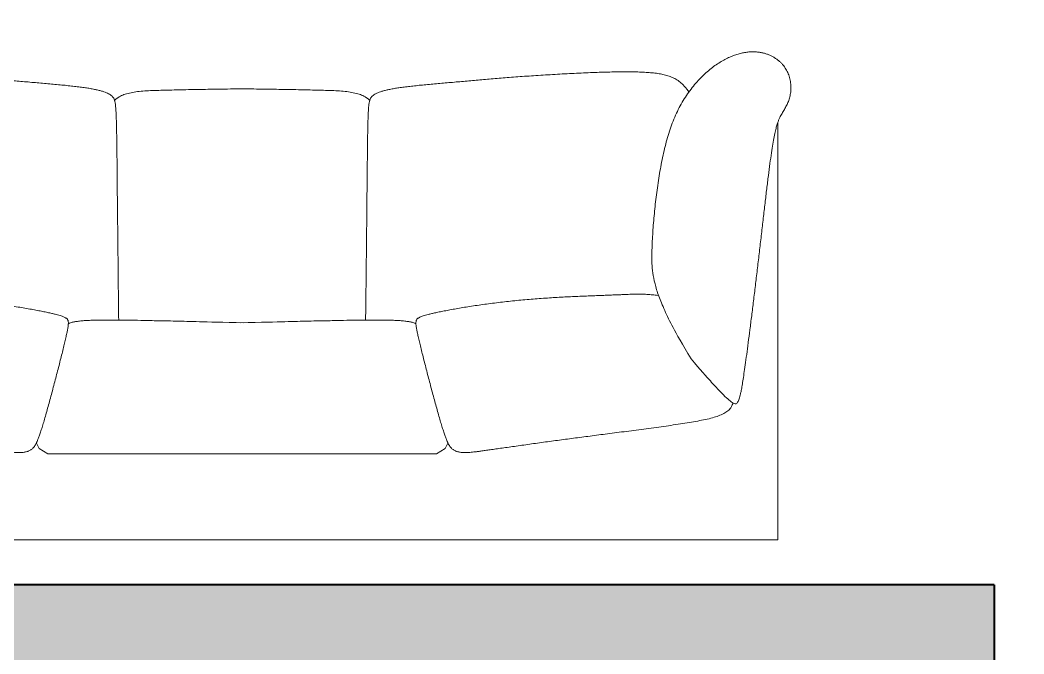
# Model space of a CAD drawing. Header units: millimetres. Extents: x 402.6 to 431.2, y 170 to 191.3.
# Drawn here: x 413.925 to 415.668, y 181.037 to 182.138 of the extents above; entities that cross this region are included whole.
import ezdxf

# ---------------------------------------------------------------- set-up
doc = ezdxf.new("R2010")
doc.units = ezdxf.units.MM
doc.layers.add('ARREDI attrezzature - furniture', color=175, linetype='Continuous', lineweight=9)
doc.layers.add('MURATURA sezioni - section wall', color=7, linetype='Continuous', lineweight=40)
doc.layers.add('MURATURE tratteggi - hatch wall', color=253, linetype='Continuous', true_color=0xa8a8a8)

msp = doc.modelspace()

# ---------------------------------------------------------------- hatches: boundary and pattern name
at = {"layer": 'MURATURE tratteggi - hatch wall'}
h = msp.add_hatch(color=256, dxfattribs=at)
h.dxf.hatch_style = 1
h.paths.add_polyline_path([(413.0307, 188.3044), (412.7807, 188.3044), (412.7808, 188.0544), (412.8261, 188.0544), (412.8261, 179.8069), (409.8212, 179.8069), (409.8212, 180.5001), (409.6315, 180.5001), (409.6315, 180.3501), (409.6712, 180.3501), (409.6712, 179.6569), (416.6745, 179.6569), (416.6745, 180.0388), (416.7256, 180.0388), (416.7256, 180.1888), (416.5245, 180.1888), (416.5245, 179.8069), (414.5261, 179.8069), (414.5261, 180.3069), (414.3761, 180.3069), (414.3761, 179.8069), (412.9761, 179.8069), (412.9761, 181.0069), (415.6169, 181.0069), (415.6169, 181.1569), (412.9761, 181.1569), (412.9761, 188.0544), (413.0308, 188.0544)])
h.paths.add_polyline_path([(408.0307, 188.3044), (407.7807, 188.3044), (407.7808, 188.0544), (407.8212, 188.0544), (407.8212, 188.0045), (407.9712, 188.0045), (407.9712, 188.0544), (408.0308, 188.0544)])
h.paths.add_polyline_path([(407.9712, 187.0995), (407.8212, 187.0995), (407.8212, 185.0826), (407.7713, 185.0826), (407.7713, 184.9826), (407.8212, 184.9826), (407.8212, 179.6569), (408.0712, 179.6569), (408.0712, 180.3501), (408.1015, 180.3501), (408.1015, 180.5001), (407.9712, 180.5001)])
h.paths.add_polyline_path([(403.0308, 188.0444), (403.5157, 188.0444), (403.5157, 188.3045), (402.7808, 188.3045), (402.7808, 179.6568), (403.0308, 179.6568), (403.0308, 184.9825), (406.8663, 184.9826), (406.8663, 185.0826), (403.0308, 185.0826)])
h.paths.add_polyline_path([(419.4809, 188.3444), (416.9987, 188.3444), (416.9987, 188.0444), (417.8309, 188.0444), (417.8309, 180.1888), (417.7006, 180.1888), (417.7006, 180.0388), (417.8309, 180.0388), (417.8309, 179.6569), (421.3309, 179.6569), (421.3309, 179.8069), (419.6809, 179.8069), (419.6809, 180.3069), (419.5309, 180.3069), (419.5309, 179.8069), (418.1309, 179.8069), (418.1309, 181.0069), (419.6809, 181.0069), (419.6809, 181.1569), (418.1309, 181.1569), (418.1309, 183.1569), (421.3309, 183.1569), (421.3309, 183.3069), (418.1309, 183.3069), (418.1309, 188.0444), (419.4809, 188.0444)])
h.paths.add_polyline_path([(423.6434, 188.3444), (420.9809, 188.3444), (420.9809, 188.0444), (422.3309, 188.0444), (422.3309, 179.9569), (422.4809, 179.9569), (422.4809, 188.0444), (423.6434, 188.0444)])
h.paths.add_polyline_path([(427.8184, 188.3444), (425.1434, 188.3444), (425.1434, 188.0444), (426.3059, 188.0444), (426.3059, 183.3069), (423.4809, 183.3069), (423.4809, 183.1569), (426.3059, 183.1569), (426.3059, 181.1569), (424.7559, 181.1569), (424.7559, 181.0069), (426.3059, 181.0069), (426.3059, 179.8069), (424.9059, 179.8069), (424.9059, 180.3069), (424.7559, 180.3069), (424.7559, 179.8069), (423.5309, 179.8069), (423.5309, 179.6569), (428.6549, 179.6569), (428.6549, 179.8069), (428.0059, 179.8069), (428.0059, 180.3069), (427.8559, 180.3069), (427.8559, 179.8069), (426.4559, 179.8069), (426.4559, 181.0069), (428.0059, 181.0069), (428.0059, 181.1569), (426.4559, 181.1569), (426.4559, 183.1569), (429.6809, 183.1569), (429.6809, 183.3069), (426.4559, 183.3069), (426.4559, 188.0444), (427.8184, 188.0444)])
h.paths.add_polyline_path([(430.9809, 188.3444), (429.3184, 188.3444), (429.3184, 188.0444), (430.6809, 188.0444), (430.6809, 179.8069), (429.6549, 179.8069), (429.6549, 179.6569), (430.9809, 179.6569)])
h.paths.add_polyline_path([(430.9809, 176.9651), (427.3553, 176.9651), (427.3553, 176.8151), (430.6809, 176.8151), (430.6809, 174.1151), (427.7309, 174.1151), (427.7309, 175.9651), (427.5809, 175.9651), (427.5809, 174.1151), (426.4309, 174.1151), (426.4309, 175.8151), (426.8869, 175.8151), (426.8869, 175.9651), (426.4309, 175.9651), (426.4309, 176.8151), (426.5053, 176.8151), (426.5053, 176.9651), (421.8309, 176.9651), (421.8309, 176.8151), (426.2809, 176.8151), (426.2809, 174.1151), (420.1309, 174.1151), (420.1309, 174.5151), (419.9809, 174.5151), (419.9809, 174.1151), (418.1309, 174.1151), (418.1309, 175.6151), (419.9809, 175.6151), (419.9809, 175.4151), (420.1309, 175.4151), (420.1309, 176.9651), (417.8309, 176.9651), (417.8309, 175.9651), (415.9794, 175.9651), (415.9794, 175.8151), (417.8309, 175.8151), (417.8309, 174.1151), (413.5809, 174.1151), (413.5809, 176.8151), (416.6294, 176.8151), (416.6294, 176.9651), (410.3824, 176.9651), (410.3824, 176.8151), (413.4309, 176.8151), (413.4309, 174.1151), (409.1809, 174.1151), (409.1809, 175.8151), (411.0324, 175.8151), (411.0324, 175.9651), (409.1809, 175.9651), (409.1809, 176.9651), (408.5676, 176.9651), (408.5676, 176.8151), (409.0309, 176.8151), (409.0309, 174.1151), (402.9808, 174.1151), (402.9808, 176.8151), (404.0845, 176.8151), (404.0845, 176.9651), (402.7808, 176.9651), (402.7808, 173.8151), (430.9809, 173.8151)])
h.paths.add_polyline_path([(419.8309, 176.7651), (419.8309, 175.9151), (418.1309, 175.9151), (418.1309, 176.7651)], flags=16)

# ---------------------------------------------------------------- linework, layer by layer
at = {"layer": 'ARREDI attrezzature - furniture', "linetype": 'Continuous', "flags": 128}
for points in [[(413.3808, 181.9597), (413.3808, 181.2349), (414.3108, 181.2349)], [(415.2408, 181.9597), (415.2408, 181.2349), (414.3108, 181.2349)], [(413.9535, 181.403), (413.9584, 181.3937), (413.9735, 181.3842), (414.3108, 181.384)], [(414.6682, 181.403), (414.6633, 181.3937), (414.6482, 181.3842), (414.3108, 181.384)]]:
    msp.add_lwpolyline(points, dxfattribs=at)
at = {"layer": 'ARREDI attrezzature - furniture', "linetype": 'Continuous'}
for points, knots in [([(415.0903, 181.549), (415.0753, 181.5745), (415.0649, 181.5927), (415.0592, 181.6034), (415.0535, 181.6142), (415.0486, 181.6241), (415.0445, 181.6332), (415.0405, 181.6422), (415.037, 181.6506), (415.0343, 181.6582), (415.0315, 181.6659), (415.0293, 181.673), (415.0277, 181.6796), (415.026, 181.6862), (415.0248, 181.6923), (415.024, 181.6981), (415.0231, 181.7039), (415.0226, 181.7094), (415.0224, 181.7147), (415.0221, 181.72), (415.0221, 181.7252), (415.0222, 181.7303), (415.0223, 181.7354), (415.0224, 181.7405), (415.0227, 181.7457), (415.0229, 181.7509), (415.0231, 181.7561), (415.0235, 181.7614), (415.0238, 181.7666), (415.0241, 181.7719), (415.0245, 181.7773), (415.0249, 181.7826), (415.0253, 181.788), (415.0258, 181.7934), (415.0263, 181.7988), (415.0268, 181.8042), (415.0274, 181.8097), (415.0279, 181.8151), (415.0285, 181.8206), (415.0292, 181.826), (415.0298, 181.8315), (415.0305, 181.8369), (415.0313, 181.8424), (415.032, 181.8478), (415.0328, 181.8532), (415.0337, 181.8587), (415.0345, 181.8641), (415.0354, 181.8695), (415.0363, 181.8749), (415.0372, 181.8802), (415.0382, 181.8856), (415.0392, 181.8909), (415.0403, 181.8961), (415.0414, 181.9014), (415.0426, 181.9066), (415.0437, 181.9118), (415.045, 181.9169), (415.0463, 181.922), (415.0476, 181.9271), (415.049, 181.9321), (415.0505, 181.937), (415.052, 181.942), (415.0535, 181.9468), (415.0552, 181.9516), (415.0569, 181.9564), (415.0586, 181.961), (415.0605, 181.9656), (415.0624, 181.9702), (415.0644, 181.9747), (415.0665, 181.979), (415.0685, 181.9834), (415.0708, 181.9876), (415.0731, 181.9917), (415.0754, 181.9959), (415.0778, 181.9998), (415.0804, 182.0037), (415.0829, 182.0076), (415.0855, 182.0113), (415.0882, 182.0149), (415.0909, 182.0185), (415.0936, 182.022), (415.0965, 182.0254), (415.0993, 182.0287), (415.1021, 182.0319), (415.1051, 182.0349), (415.108, 182.038), (415.1109, 182.0409), (415.1139, 182.0437), (415.1169, 182.0464), (415.1198, 182.049), (415.1228, 182.0515), (415.1258, 182.0539), (415.1288, 182.0562), (415.1317, 182.0584), (415.1347, 182.0605), (415.1377, 182.0625), (415.1406, 182.0643), (415.1435, 182.0661), (415.1464, 182.0678), (415.1492, 182.0693), (415.1521, 182.0708), (415.1549, 182.0722), (415.1577, 182.0734), (415.1604, 182.0746), (415.1632, 182.0757), (415.1659, 182.0766), (415.1686, 182.0776), (415.1712, 182.0784), (415.1738, 182.0791), (415.1764, 182.0798), (415.179, 182.0804), (415.1815, 182.0808), (415.184, 182.0813), (415.1864, 182.0817), (415.1888, 182.0819), (415.1912, 182.0822), (415.1936, 182.0823), (415.1959, 182.0824), (415.1982, 182.0824), (415.2004, 182.0824), (415.2025, 182.0822), (415.2047, 182.0821), (415.2068, 182.0819), (415.2089, 182.0816), (415.2109, 182.0813), (415.2129, 182.0809), (415.2148, 182.0805), (415.2167, 182.0801), (415.2186, 182.0795), (415.2204, 182.079), (415.2222, 182.0784), (415.224, 182.0777), (415.2256, 182.077), (415.2273, 182.0763), (415.229, 182.0756), (415.2305, 182.0748), (415.2321, 182.074), (415.2336, 182.0731), (415.2351, 182.0722), (415.2365, 182.0713), (415.2379, 182.0704), (415.2392, 182.0694), (415.2406, 182.0684), (415.2419, 182.0674), (415.2431, 182.0664), (415.2443, 182.0653), (415.2455, 182.0642), (415.2466, 182.0631), (415.2477, 182.062), (415.2488, 182.0609), (415.2498, 182.0597), (415.2508, 182.0585), (415.2517, 182.0573), (415.2526, 182.0561), (415.2535, 182.0549), (415.2544, 182.0536), (415.2551, 182.0523), (415.2559, 182.051), (415.2566, 182.0497), (415.2573, 182.0484), (415.258, 182.047), (415.2586, 182.0456), (415.2592, 182.0443), (415.2597, 182.0429), (415.2602, 182.0414), (415.2607, 182.04), (415.2611, 182.0385), (415.2615, 182.0371), (415.2619, 182.0356), (415.2622, 182.0341), (415.2625, 182.0326), (415.2628, 182.031), (415.263, 182.0295), (415.2632, 182.028), (415.2633, 182.0264), (415.2635, 182.0249), (415.2636, 182.0233), (415.2636, 182.0218), (415.2637, 182.0202), (415.2636, 182.0187), (415.2636, 182.0172), (415.2635, 182.0156), (415.2634, 182.0141), (415.2633, 182.0126), (415.2631, 182.0111), (415.2629, 182.0097), (415.2627, 182.0082), (415.2624, 182.0068), (415.2621, 182.0053), (415.2618, 182.004), (415.2615, 182.0026), (415.2611, 182.0012), (415.2607, 181.9999), (415.2603, 181.9986), (415.2598, 181.9974), (415.2593, 181.9961), (415.2588, 181.9949), (415.2583, 181.9937), (415.2578, 181.9925), (415.2572, 181.9913), (415.2567, 181.9901), (415.2561, 181.989), (415.2555, 181.9878), (415.2548, 181.9867), (415.2542, 181.9856), (415.2536, 181.9844), (415.2529, 181.9833), (415.2523, 181.9822), (415.2516, 181.9811), (415.2509, 181.98), (415.2503, 181.9789), (415.2496, 181.9778), (415.2489, 181.9766), (415.2483, 181.9755), (415.2476, 181.9744), (415.2469, 181.9732), (415.2463, 181.972), (415.2456, 181.9709), (415.245, 181.9696), (415.2443, 181.9683), (415.2437, 181.9669), (415.243, 181.9654), (415.2424, 181.9638), (415.2417, 181.9622), (415.241, 181.9604), (415.2404, 181.9583), (415.2397, 181.9563), (415.239, 181.954), (415.2383, 181.9515), (415.2377, 181.9489), (415.237, 181.946), (415.2362, 181.9428), (415.2355, 181.9396), (415.2348, 181.936), (415.234, 181.932), (415.2333, 181.928), (415.2325, 181.9235), (415.2317, 181.9186), (415.2309, 181.9137), (415.2301, 181.9083), (415.2293, 181.9024), (415.2284, 181.8965), (415.2275, 181.8902), (415.2267, 181.8834), (415.2258, 181.8766), (415.2248, 181.8695), (415.2239, 181.8619), (415.223, 181.8544), (415.222, 181.8465), (415.221, 181.8384), (415.2201, 181.8302), (415.2191, 181.8218), (415.218, 181.8131), (415.217, 181.8045), (415.216, 181.7956), (415.215, 181.7867), (415.2139, 181.7777), (415.2129, 181.7686), (415.2118, 181.7593), (415.2107, 181.7501), (415.2097, 181.7409), (415.2086, 181.7316), (415.2075, 181.7223), (415.2064, 181.7131), (415.2053, 181.7038), (415.2042, 181.6946), (415.2031, 181.6855), (415.202, 181.6764), (415.2009, 181.6674), (415.1999, 181.6585), (415.1988, 181.6498), (415.1977, 181.641), (415.1966, 181.6324), (415.1956, 181.6241), (415.1945, 181.6158), (415.1935, 181.6077), (415.1925, 181.5998), (415.1915, 181.592), (415.1905, 181.5845), (415.1896, 181.5773), (415.1886, 181.5701), (415.1877, 181.5633), (415.1869, 181.5569), (415.186, 181.5504), (415.1852, 181.5444), (415.1844, 181.5388), (415.1836, 181.5332), (415.1829, 181.5281), (415.1822, 181.5235), (415.1815, 181.5189), (415.1809, 181.5147), (415.1803, 181.5109), (415.1797, 181.5071), (415.1791, 181.5037), (415.1786, 181.5007), (415.1781, 181.4977), (415.1776, 181.495), (415.1771, 181.4926), (415.1767, 181.4903), (415.1762, 181.4882), (415.1758, 181.4864), (415.1753, 181.4845), (415.1749, 181.4829), (415.1745, 181.4815), (415.1741, 181.4801), (415.1737, 181.4789), (415.1732, 181.4778), (415.1728, 181.4767), (415.1724, 181.4758), (415.1719, 181.4749), (415.1715, 181.474), (415.171, 181.4733), (415.1705, 181.4726), (415.17, 181.4719), (415.1694, 181.4714), (415.1685, 181.4711), (415.1677, 181.4709), (415.1667, 181.471), (415.1653, 181.4715), (415.1639, 181.472), (415.1621, 181.4731), (415.16, 181.4747), (415.1578, 181.4762), (415.1551, 181.4786), (415.1518, 181.4816), (415.1485, 181.4846), (415.1446, 181.4885), (415.14, 181.4933), (415.1354, 181.4981), (415.13, 181.5039), (415.1238, 181.5108), (415.1176, 181.5177), (415.1064, 181.5304), (415.0903, 181.549)], [0, 0, 0, 0, 1, 1, 1, 2, 2, 2, 3, 3, 3, 4, 4, 4, 5, 5, 5, 6, 6, 6, 7, 7, 7, 8, 8, 8, 9, 9, 9, 10, 10, 10, 11, 11, 11, 12, 12, 12, 13, 13, 13, 14, 14, 14, 15, 15, 15, 16, 16, 16, 17, 17, 17, 18, 18, 18, 19, 19, 19, 20, 20, 20, 21, 21, 21, 22, 22, 22, 23, 23, 23, 24, 24, 24, 25, 25, 25, 26, 26, 26, 27, 27, 27, 28, 28, 28, 29, 29, 29, 30, 30, 30, 31, 31, 31, 32, 32, 32, 33, 33, 33, 34, 34, 34, 35, 35, 35, 36, 36, 36, 37, 37, 37, 38, 38, 38, 39, 39, 39, 40, 40, 40, 41, 41, 41, 42, 42, 42, 43, 43, 43, 44, 44, 44, 45, 45, 45, 46, 46, 46, 47, 47, 47, 48, 48, 48, 49, 49, 49, 50, 50, 50, 51, 51, 51, 52, 52, 52, 53, 53, 53, 54, 54, 54, 55, 55, 55, 56, 56, 56, 57, 57, 57, 58, 58, 58, 59, 59, 59, 60, 60, 60, 61, 61, 61, 62, 62, 62, 63, 63, 63, 64, 64, 64, 65, 65, 65, 66, 66, 66, 67, 67, 67, 68, 68, 68, 69, 69, 69, 70, 70, 70, 71, 71, 71, 72, 72, 72, 73, 73, 73, 74, 74, 74, 75, 75, 75, 76, 76, 76, 77, 77, 77, 78, 78, 78, 79, 79, 79, 80, 80, 80, 81, 81, 81, 82, 82, 82, 83, 83, 83, 84, 84, 84, 85, 85, 85, 86, 86, 86, 87, 87, 87, 88, 88, 88, 89, 89, 89, 90, 90, 90, 91, 91, 91, 92, 92, 92, 93, 93, 93, 94, 94, 94, 95, 95, 95, 96, 96, 96, 97, 97, 97, 98, 98, 98, 99, 99, 99, 100, 100, 100, 101, 101, 101, 102, 102, 102, 103, 103, 103, 104, 104, 104, 105, 105, 105, 106, 106, 106, 107, 107, 107, 108, 108, 108, 109, 109, 109, 110, 110, 110, 111, 111, 111, 111]), ([(413.5349, 182.013), (413.5393, 182.0186), (413.5427, 182.0226), (413.545, 182.0249), (413.5473, 182.0271), (413.5497, 182.0292), (413.5521, 182.031), (413.5545, 182.0328), (413.557, 182.0344), (413.5595, 182.0358), (413.5621, 182.0371), (413.5647, 182.0383), (413.5674, 182.0394), (413.57, 182.0404), (413.5728, 182.0413), (413.5757, 182.0421), (413.5785, 182.0428), (413.5815, 182.0435), (413.5846, 182.044), (413.5876, 182.0445), (413.5908, 182.045), (413.5941, 182.0454), (413.5973, 182.0457), (413.6007, 182.046), (413.6042, 182.0463), (413.6077, 182.0466), (413.6113, 182.0468), (413.6151, 182.047), (413.6188, 182.0472), (413.6227, 182.0473), (413.6267, 182.0475), (413.6306, 182.0476), (413.6347, 182.0476), (413.6389, 182.0477), (413.6431, 182.0477), (413.6474, 182.0477), (413.6518, 182.0477), (413.6563, 182.0477), (413.6608, 182.0476), (413.6654, 182.0475), (413.6701, 182.0474), (413.6748, 182.0473), (413.6797, 182.0472), (413.6845, 182.047), (413.6895, 182.0469), (413.6946, 182.0467), (413.6997, 182.0465), (413.7048, 182.0463), (413.7101, 182.0461), (413.7154, 182.0459), (413.7207, 182.0456), (413.7261, 182.0454), (413.7316, 182.0451), (413.737, 182.0449), (413.7426, 182.0446), (413.7481, 182.0443), (413.7536, 182.044), (413.7592, 182.0437), (413.7648, 182.0434), (413.7703, 182.0431), (413.7759, 182.0427), (413.7814, 182.0424), (413.7869, 182.0421), (413.7924, 182.0417), (413.7979, 182.0414), (413.8033, 182.041), (413.8087, 182.0407), (413.814, 182.0403), (413.8193, 182.0399), (413.8245, 182.0396), (413.8296, 182.0392), (413.8347, 182.0388), (413.8396, 182.0384), (413.8446, 182.0381), (413.8494, 182.0377), (413.8542, 182.0373), (413.8589, 182.0369), (413.8636, 182.0366), (413.8681, 182.0362), (413.8727, 182.0358), (413.8772, 182.0354), (413.8816, 182.0351), (413.886, 182.0347), (413.8904, 182.0343), (413.8947, 182.0339), (413.8991, 182.0335), (413.9033, 182.0332), (413.9076, 182.0328), (413.9118, 182.0324), (413.916, 182.032), (413.9202, 182.0317), (413.9244, 182.0313), (413.9286, 182.0309), (413.9328, 182.0305), (413.937, 182.0302), (413.9412, 182.0298), (413.9454, 182.0294), (413.9496, 182.0291), (413.9538, 182.0287), (413.958, 182.0283), (413.9622, 182.028), (413.9663, 182.0276), (413.9705, 182.0272), (413.9746, 182.0269), (413.9787, 182.0265), (413.9827, 182.0261), (413.9867, 182.0258), (413.9907, 182.0254), (413.9946, 182.025), (413.9985, 182.0247), (414.0023, 182.0243), (414.006, 182.0239), (414.0098, 182.0235), (414.0134, 182.0231), (414.0169, 182.0227), (414.0204, 182.0223), (414.0238, 182.0219), (414.027, 182.0215), (414.0303, 182.0211), (414.0334, 182.0207), (414.0363, 182.0203), (414.0393, 182.0198), (414.0421, 182.0194), (414.0448, 182.019), (414.0475, 182.0185), (414.05, 182.018), (414.0524, 182.0176), (414.0548, 182.0171), (414.0571, 182.0166), (414.0592, 182.0161), (414.0614, 182.0156), (414.0634, 182.0151), (414.0653, 182.0146), (414.0672, 182.0141), (414.0689, 182.0136), (414.0706, 182.013), (414.0722, 182.0125), (414.0737, 182.0119), (414.0751, 182.0113), (414.0765, 182.0108), (414.0778, 182.0102), (414.079, 182.0096), (414.0802, 182.009), (414.0812, 182.0083), (414.0822, 182.0077), (414.0832, 182.007), (414.084, 182.0063), (414.0848, 182.0056), (414.0856, 182.0048), (414.0863, 182.004), (414.0869, 182.0031), (414.0875, 182.0022), (414.088, 182.0011), (414.0885, 182), (414.089, 181.9988), (414.0894, 181.9975), (414.0897, 181.9961), (414.0901, 181.9946), (414.0904, 181.9929), (414.0906, 181.9911), (414.0909, 181.9893), (414.0911, 181.9872), (414.0913, 181.985), (414.0915, 181.9827), (414.0916, 181.9802), (414.0918, 181.9774), (414.0919, 181.9746), (414.0921, 181.9715), (414.0922, 181.9682), (414.0923, 181.9648), (414.0924, 181.9612), (414.0925, 181.9573), (414.0926, 181.9533), (414.0927, 181.9491), (414.0928, 181.9446), (414.0929, 181.94), (414.093, 181.9352), (414.093, 181.93), (414.0931, 181.9249), (414.0932, 181.9194), (414.0933, 181.9137), (414.0933, 181.9079), (414.0934, 181.9018), (414.0935, 181.8954), (414.0935, 181.889), (414.0936, 181.8823), (414.0937, 181.8752), (414.0937, 181.8682), (414.0938, 181.8608), (414.0939, 181.8531), (414.094, 181.8454), (414.094, 181.8374), (414.0941, 181.8291), (414.0942, 181.8207), (414.0943, 181.8121), (414.0944, 181.8032), (414.0945, 181.7943), (414.0946, 181.7852), (414.0947, 181.7759), (414.0947, 181.7666), (414.0948, 181.7571), (414.0949, 181.7475), (414.0951, 181.7379), (414.0952, 181.7282), (414.0953, 181.7185), (414.0954, 181.7087), (414.0955, 181.6989), (414.0956, 181.6891), (414.0957, 181.6793), (414.0958, 181.6695), (414.0959, 181.6597), (414.096, 181.65), (414.0962, 181.6356), (414.0964, 181.6165)], [0, 0, 0, 0, 1, 1, 1, 2, 2, 2, 3, 3, 3, 4, 4, 4, 5, 5, 5, 6, 6, 6, 7, 7, 7, 8, 8, 8, 9, 9, 9, 10, 10, 10, 11, 11, 11, 12, 12, 12, 13, 13, 13, 14, 14, 14, 15, 15, 15, 16, 16, 16, 17, 17, 17, 18, 18, 18, 19, 19, 19, 20, 20, 20, 21, 21, 21, 22, 22, 22, 23, 23, 23, 24, 24, 24, 25, 25, 25, 26, 26, 26, 27, 27, 27, 28, 28, 28, 29, 29, 29, 30, 30, 30, 31, 31, 31, 32, 32, 32, 33, 33, 33, 34, 34, 34, 35, 35, 35, 36, 36, 36, 37, 37, 37, 38, 38, 38, 39, 39, 39, 40, 40, 40, 41, 41, 41, 42, 42, 42, 43, 43, 43, 44, 44, 44, 45, 45, 45, 46, 46, 46, 47, 47, 47, 48, 48, 48, 49, 49, 49, 50, 50, 50, 51, 51, 51, 52, 52, 52, 53, 53, 53, 54, 54, 54, 55, 55, 55, 56, 56, 56, 57, 57, 57, 58, 58, 58, 59, 59, 59, 60, 60, 60, 61, 61, 61, 62, 62, 62, 63, 63, 63, 64, 64, 64, 65, 65, 65, 66, 66, 66, 67, 67, 67, 68, 68, 68, 69, 69, 69, 70, 70, 70, 71, 71, 71, 71]), ([(415.0867, 182.013), (415.0823, 182.0186), (415.0789, 182.0226), (415.0766, 182.0249), (415.0743, 182.0271), (415.072, 182.0292), (415.0696, 182.031), (415.0671, 182.0328), (415.0647, 182.0344), (415.0621, 182.0358), (415.0596, 182.0371), (415.057, 182.0383), (415.0543, 182.0394), (415.0516, 182.0404), (415.0488, 182.0413), (415.046, 182.0421), (415.0431, 182.0428), (415.0401, 182.0435), (415.0371, 182.044), (415.034, 182.0445), (415.0309, 182.045), (415.0276, 182.0454), (415.0243, 182.0457), (415.0209, 182.046), (415.0174, 182.0463), (415.0139, 182.0466), (415.0103, 182.0468), (415.0066, 182.047), (415.0028, 182.0472), (414.999, 182.0473), (414.995, 182.0475), (414.991, 182.0476), (414.9869, 182.0476), (414.9827, 182.0477), (414.9785, 182.0477), (414.9742, 182.0477), (414.9698, 182.0477), (414.9654, 182.0477), (414.9608, 182.0476), (414.9562, 182.0475), (414.9516, 182.0474), (414.9468, 182.0473), (414.942, 182.0472), (414.9371, 182.047), (414.9321, 182.0469), (414.9271, 182.0467), (414.922, 182.0465), (414.9168, 182.0463), (414.9115, 182.0461), (414.9063, 182.0459), (414.9009, 182.0456), (414.8955, 182.0454), (414.8901, 182.0451), (414.8846, 182.0449), (414.8791, 182.0446), (414.8735, 182.0443), (414.868, 182.044), (414.8624, 182.0437), (414.8569, 182.0434), (414.8513, 182.0431), (414.8458, 182.0427), (414.8402, 182.0424), (414.8347, 182.0421), (414.8292, 182.0417), (414.8237, 182.0414), (414.8183, 182.041), (414.813, 182.0407), (414.8076, 182.0403), (414.8024, 182.0399), (414.7972, 182.0396), (414.792, 182.0392), (414.787, 182.0388), (414.782, 182.0384), (414.7771, 182.0381), (414.7722, 182.0377), (414.7675, 182.0373), (414.7627, 182.0369), (414.7581, 182.0366), (414.7535, 182.0362), (414.7489, 182.0358), (414.7444, 182.0354), (414.74, 182.0351), (414.7356, 182.0347), (414.7312, 182.0343), (414.7269, 182.0339), (414.7226, 182.0335), (414.7183, 182.0332), (414.7141, 182.0328), (414.7098, 182.0324), (414.7056, 182.032), (414.7014, 182.0317), (414.6972, 182.0313), (414.693, 182.0309), (414.6888, 182.0305), (414.6846, 182.0302), (414.6804, 182.0298), (414.6762, 182.0294), (414.672, 182.0291), (414.6678, 182.0287), (414.6636, 182.0283), (414.6595, 182.028), (414.6553, 182.0276), (414.6512, 182.0272), (414.647, 182.0269), (414.643, 182.0265), (414.6389, 182.0261), (414.6349, 182.0258), (414.6309, 182.0254), (414.627, 182.025), (414.6231, 182.0247), (414.6193, 182.0243), (414.6156, 182.0239), (414.6119, 182.0235), (414.6083, 182.0231), (414.6048, 182.0227), (414.6013, 182.0223), (414.5979, 182.0219), (414.5946, 182.0215), (414.5914, 182.0211), (414.5883, 182.0207), (414.5853, 182.0203), (414.5824, 182.0198), (414.5795, 182.0194), (414.5768, 182.019), (414.5742, 182.0185), (414.5716, 182.018), (414.5692, 182.0176), (414.5668, 182.0171), (414.5646, 182.0166), (414.5624, 182.0161), (414.5603, 182.0156), (414.5583, 182.0151), (414.5564, 182.0146), (414.5545, 182.0141), (414.5527, 182.0136), (414.5511, 182.013), (414.5494, 182.0125), (414.5479, 182.0119), (414.5465, 182.0113), (414.5451, 182.0108), (414.5438, 182.0102), (414.5426, 182.0096), (414.5415, 182.009), (414.5404, 182.0083), (414.5394, 182.0077), (414.5385, 182.007), (414.5376, 182.0063), (414.5368, 182.0056), (414.536, 182.0048), (414.5353, 182.004), (414.5347, 182.0031), (414.5341, 182.0022), (414.5336, 182.0011), (414.5331, 182), (414.5327, 181.9988), (414.5323, 181.9975), (414.5319, 181.9961), (414.5316, 181.9946), (414.5313, 181.9929), (414.531, 181.9911), (414.5307, 181.9893), (414.5305, 181.9872), (414.5303, 181.985), (414.5302, 181.9827), (414.53, 181.9802), (414.5298, 181.9774), (414.5297, 181.9746), (414.5296, 181.9715), (414.5295, 181.9682), (414.5293, 181.9648), (414.5292, 181.9612), (414.5291, 181.9573), (414.529, 181.9533), (414.5289, 181.9491), (414.5289, 181.9446), (414.5288, 181.94), (414.5287, 181.9352), (414.5286, 181.93), (414.5285, 181.9249), (414.5285, 181.9194), (414.5284, 181.9137), (414.5283, 181.9079), (414.5282, 181.9018), (414.5282, 181.8954), (414.5281, 181.889), (414.528, 181.8823), (414.528, 181.8752), (414.5279, 181.8682), (414.5278, 181.8608), (414.5277, 181.8531), (414.5277, 181.8454), (414.5276, 181.8374), (414.5275, 181.8291), (414.5274, 181.8207), (414.5274, 181.8121), (414.5273, 181.8032), (414.5272, 181.7943), (414.5271, 181.7852), (414.527, 181.7759), (414.5269, 181.7666), (414.5268, 181.7571), (414.5267, 181.7475), (414.5266, 181.7379), (414.5265, 181.7282), (414.5264, 181.7185), (414.5263, 181.7087), (414.5262, 181.6989), (414.5261, 181.6891), (414.5259, 181.6793), (414.5258, 181.6695), (414.5257, 181.6597), (414.5256, 181.65), (414.5254, 181.6356), (414.5252, 181.6165)], [0, 0, 0, 0, 1, 1, 1, 2, 2, 2, 3, 3, 3, 4, 4, 4, 5, 5, 5, 6, 6, 6, 7, 7, 7, 8, 8, 8, 9, 9, 9, 10, 10, 10, 11, 11, 11, 12, 12, 12, 13, 13, 13, 14, 14, 14, 15, 15, 15, 16, 16, 16, 17, 17, 17, 18, 18, 18, 19, 19, 19, 20, 20, 20, 21, 21, 21, 22, 22, 22, 23, 23, 23, 24, 24, 24, 25, 25, 25, 26, 26, 26, 27, 27, 27, 28, 28, 28, 29, 29, 29, 30, 30, 30, 31, 31, 31, 32, 32, 32, 33, 33, 33, 34, 34, 34, 35, 35, 35, 36, 36, 36, 37, 37, 37, 38, 38, 38, 39, 39, 39, 40, 40, 40, 41, 41, 41, 42, 42, 42, 43, 43, 43, 44, 44, 44, 45, 45, 45, 46, 46, 46, 47, 47, 47, 48, 48, 48, 49, 49, 49, 50, 50, 50, 51, 51, 51, 52, 52, 52, 53, 53, 53, 54, 54, 54, 55, 55, 55, 56, 56, 56, 57, 57, 57, 58, 58, 58, 59, 59, 59, 60, 60, 60, 61, 61, 61, 62, 62, 62, 63, 63, 63, 64, 64, 64, 65, 65, 65, 66, 66, 66, 67, 67, 67, 68, 68, 68, 69, 69, 69, 70, 70, 70, 71, 71, 71, 71]), ([(414.0892, 181.9981), (414.0934, 182.0016), (414.0967, 182.004), (414.0993, 182.0053), (414.1019, 182.0067), (414.1048, 182.0078), (414.1079, 182.0088), (414.111, 182.0098), (414.1143, 182.0107), (414.1179, 182.0114), (414.1214, 182.0121), (414.1252, 182.0127), (414.1292, 182.0132), (414.1332, 182.0136), (414.1373, 182.014), (414.1417, 182.0144), (414.146, 182.0147), (414.1505, 182.0149), (414.1552, 182.0151), (414.1599, 182.0153), (414.1647, 182.0155), (414.1697, 182.0156), (414.1747, 182.0157), (414.1798, 182.0159), (414.185, 182.016), (414.1902, 182.0161), (414.1955, 182.0162), (414.201, 182.0164), (414.2064, 182.0165), (414.2119, 182.0166), (414.2174, 182.0167), (414.223, 182.0168), (414.2286, 182.0169), (414.2343, 182.017), (414.24, 182.0171), (414.2456, 182.0172), (414.2514, 182.0173), (414.2571, 182.0174), (414.2628, 182.0175), (414.2685, 182.0176), (414.2742, 182.0177), (414.2799, 182.0178), (414.2856, 182.0178), (414.2913, 182.0179), (414.2997, 182.018), (414.3108, 182.0181)], [0, 0, 0, 0, 1, 1, 1, 2, 2, 2, 3, 3, 3, 4, 4, 4, 5, 5, 5, 6, 6, 6, 7, 7, 7, 8, 8, 8, 9, 9, 9, 10, 10, 10, 11, 11, 11, 12, 12, 12, 13, 13, 13, 14, 14, 14, 15, 15, 15, 15]), ([(414.5324, 181.9981), (414.5283, 182.0016), (414.5249, 182.004), (414.5223, 182.0053), (414.5197, 182.0067), (414.5169, 182.0078), (414.5138, 182.0088), (414.5107, 182.0098), (414.5073, 182.0107), (414.5038, 182.0114), (414.5002, 182.0121), (414.4964, 182.0127), (414.4925, 182.0132), (414.4885, 182.0136), (414.4843, 182.014), (414.48, 182.0144), (414.4756, 182.0147), (414.4711, 182.0149), (414.4664, 182.0151), (414.4617, 182.0153), (414.4569, 182.0155), (414.4519, 182.0156), (414.447, 182.0157), (414.4419, 182.0159), (414.4366, 182.016), (414.4314, 182.0161), (414.4261, 182.0162), (414.4207, 182.0164), (414.4153, 182.0165), (414.4098, 182.0166), (414.4042, 182.0167), (414.3986, 182.0168), (414.393, 182.0169), (414.3874, 182.017), (414.3817, 182.0171), (414.376, 182.0172), (414.3703, 182.0173), (414.3646, 182.0174), (414.3588, 182.0175), (414.3531, 182.0176), (414.3474, 182.0177), (414.3417, 182.0178), (414.336, 182.0178), (414.3304, 182.0179), (414.322, 182.018), (414.3108, 182.0181)], [0, 0, 0, 0, 1, 1, 1, 2, 2, 2, 3, 3, 3, 4, 4, 4, 5, 5, 5, 6, 6, 6, 7, 7, 7, 8, 8, 8, 9, 9, 9, 10, 10, 10, 11, 11, 11, 12, 12, 12, 13, 13, 13, 14, 14, 14, 15, 15, 15, 15]), ([(413.4584, 181.4723), (413.4601, 181.4678), (413.4618, 181.4646), (413.4633, 181.4627), (413.4649, 181.4608), (413.4668, 181.4591), (413.4691, 181.4575), (413.4713, 181.4559), (413.4739, 181.4544), (413.4767, 181.4531), (413.4796, 181.4517), (413.4827, 181.4505), (413.4861, 181.4493), (413.4895, 181.4481), (413.4932, 181.4471), (413.4971, 181.446), (413.5011, 181.445), (413.5052, 181.4441), (413.5096, 181.4432), (413.514, 181.4423), (413.5186, 181.4414), (413.5233, 181.4405), (413.5281, 181.4397), (413.5331, 181.4389), (413.5382, 181.438), (413.5433, 181.4372), (413.5486, 181.4363), (413.554, 181.4355), (413.5594, 181.4347), (413.5649, 181.4339), (413.5705, 181.4331), (413.5761, 181.4322), (413.5818, 181.4314), (413.5875, 181.4306), (413.5932, 181.4298), (413.599, 181.4291), (413.6048, 181.4283), (413.6105, 181.4275), (413.6163, 181.4267), (413.6221, 181.426), (413.6279, 181.4252), (413.6336, 181.4245), (413.6393, 181.4237), (413.645, 181.423), (413.6506, 181.4223), (413.6561, 181.4216), (413.6616, 181.4208), (413.667, 181.4201), (413.6723, 181.4195), (413.6776, 181.4188), (413.6828, 181.4181), (413.6879, 181.4175), (413.693, 181.4168), (413.6981, 181.4162), (413.703, 181.4155), (413.7079, 181.4149), (413.7128, 181.4142), (413.7176, 181.4136), (413.7224, 181.413), (413.7272, 181.4124), (413.7319, 181.4118), (413.7366, 181.4111), (413.7413, 181.4105), (413.7459, 181.4099), (413.7505, 181.4093), (413.7552, 181.4087), (413.7598, 181.4081), (413.7644, 181.4074), (413.769, 181.4068), (413.7736, 181.4062), (413.7782, 181.4056), (413.7828, 181.4049), (413.7874, 181.4043), (413.7921, 181.4037), (413.7967, 181.403), (413.8013, 181.4024), (413.8059, 181.4017), (413.8104, 181.4011), (413.815, 181.4005), (413.8195, 181.3998), (413.824, 181.3992), (413.8283, 181.3986), (413.8327, 181.398), (413.837, 181.3973), (413.8412, 181.3967), (413.8454, 181.3961), (413.8495, 181.3956), (413.8534, 181.395), (413.8574, 181.3944), (413.8612, 181.3939), (413.8648, 181.3934), (413.8685, 181.3929), (413.8719, 181.3924), (413.8752, 181.3919), (413.8785, 181.3914), (413.8816, 181.391), (413.8844, 181.3906), (413.8873, 181.3902), (413.89, 181.3898), (413.8925, 181.3895), (413.895, 181.3891), (413.8973, 181.3888), (413.8995, 181.3885), (413.9017, 181.3882), (413.9037, 181.388), (413.9056, 181.3878), (413.9074, 181.3875), (413.9092, 181.3873), (413.9108, 181.3872), (413.9124, 181.387), (413.914, 181.3869), (413.9154, 181.3867), (413.9168, 181.3866), (413.9181, 181.3865), (413.9194, 181.3865), (413.9207, 181.3864), (413.9219, 181.3864), (413.923, 181.3864), (413.9241, 181.3863), (413.9252, 181.3864), (413.9263, 181.3864), (413.9273, 181.3864), (413.9283, 181.3865), (413.9293, 181.3866), (413.9303, 181.3867), (413.9312, 181.3868), (413.9321, 181.3869), (413.933, 181.3871), (413.9339, 181.3872), (413.9348, 181.3874), (413.9356, 181.3876), (413.9364, 181.3878), (413.9372, 181.3881), (413.938, 181.3883), (413.9388, 181.3886), (413.9395, 181.3889), (413.9403, 181.3892), (413.941, 181.3895), (413.9417, 181.3899), (413.9423, 181.3903), (413.943, 181.3906), (413.9437, 181.3911), (413.9443, 181.3915), (413.945, 181.3919), (413.9456, 181.3924), (413.9462, 181.3929), (413.9468, 181.3934), (413.9474, 181.394), (413.948, 181.3946), (413.9486, 181.3953), (413.9492, 181.396), (413.9498, 181.3968), (413.9504, 181.3976), (413.951, 181.3986), (413.9516, 181.3995), (413.9522, 181.4006), (413.9528, 181.4018), (413.9534, 181.4029), (413.954, 181.4043), (413.9547, 181.4058), (413.9554, 181.4072), (413.956, 181.4089), (413.9568, 181.4107), (413.9575, 181.4125), (413.9582, 181.4145), (413.959, 181.4167), (413.9597, 181.4189), (413.9606, 181.4213), (413.9614, 181.4239), (413.9623, 181.4265), (413.9631, 181.4293), (413.9641, 181.4323), (413.965, 181.4353), (413.9659, 181.4385), (413.9669, 181.4418), (413.9679, 181.4451), (413.9689, 181.4486), (413.9699, 181.4522), (413.9709, 181.4558), (413.972, 181.4595), (413.973, 181.4633), (413.9741, 181.4672), (413.9752, 181.4711), (413.9763, 181.4751), (413.9773, 181.4791), (413.9784, 181.4832), (413.9796, 181.4873), (413.9807, 181.4914), (413.9818, 181.4956), (413.9829, 181.4998), (413.984, 181.504), (413.9851, 181.5082), (413.9862, 181.5125), (413.9873, 181.5167), (413.9884, 181.5209), (413.9895, 181.5251), (413.9906, 181.5293), (413.9917, 181.5334), (413.9928, 181.5375), (413.9938, 181.5416), (413.9948, 181.5456), (413.9958, 181.5496), (413.9968, 181.5535), (413.9978, 181.5573), (413.9987, 181.561), (413.9996, 181.5647), (414.0005, 181.5682), (414.0013, 181.5716), (414.0021, 181.575), (414.0029, 181.5782), (414.0036, 181.5813), (414.0043, 181.5843), (414.0049, 181.5872), (414.0055, 181.5898), (414.0061, 181.5924), (414.0066, 181.5948), (414.007, 181.5969), (414.0074, 181.5991), (414.0078, 181.601), (414.0081, 181.6027), (414.0084, 181.6044), (414.0086, 181.606), (414.0087, 181.6073), (414.0089, 181.6086), (414.009, 181.6098), (414.009, 181.6109), (414.0091, 181.6119), (414.009, 181.6128), (414.0089, 181.6136), (414.0089, 181.6144), (414.0087, 181.6151), (414.0085, 181.6156), (414.0083, 181.6162), (414.0081, 181.6168), (414.0078, 181.6172), (414.0075, 181.6177), (414.0072, 181.6181), (414.0068, 181.6185), (414.0064, 181.6188), (414.006, 181.6192), (414.0056, 181.6196), (414.0051, 181.6199), (414.0046, 181.6203), (414.004, 181.6206), (414.0034, 181.621), (414.0028, 181.6213), (414.002, 181.6217), (414.0013, 181.622), (414.0005, 181.6224), (413.9995, 181.6227), (413.9986, 181.6231), (413.9975, 181.6235), (413.9964, 181.6238), (413.9952, 181.6242), (413.9939, 181.6246), (413.9924, 181.625), (413.991, 181.6254), (413.9893, 181.6259), (413.9876, 181.6263), (413.9858, 181.6268), (413.9838, 181.6272), (413.9817, 181.6277), (413.9796, 181.6282), (413.9773, 181.6287), (413.9747, 181.6293), (413.9722, 181.6298), (413.9695, 181.6304), (413.9666, 181.631), (413.9637, 181.6316), (413.9607, 181.6322), (413.9575, 181.6328), (413.9543, 181.6334), (413.9509, 181.6341), (413.9474, 181.6347), (413.9439, 181.6354), (413.9402, 181.636), (413.9364, 181.6367), (413.9327, 181.6373), (413.9288, 181.638), (413.9248, 181.6387), (413.9207, 181.6393), (413.9166, 181.64), (413.9124, 181.6406), (413.9082, 181.6413), (413.904, 181.6419), (413.8996, 181.6425), (413.8952, 181.6432), (413.8908, 181.6438), (413.8863, 181.6444), (413.8818, 181.645), (413.8773, 181.6456), (413.8727, 181.6461), (413.8681, 181.6467), (413.8634, 181.6473), (413.8587, 181.6478), (413.8541, 181.6483), (413.8494, 181.6488), (413.8446, 181.6493), (413.8399, 181.6498), (413.8352, 181.6503), (413.8304, 181.6508), (413.8257, 181.6512), (413.8209, 181.6517), (413.8162, 181.6521), (413.8114, 181.6525), (413.8067, 181.6529), (413.802, 181.6533), (413.7972, 181.6536), (413.7925, 181.654), (413.7879, 181.6543), (413.7832, 181.6547), (413.7785, 181.655), (413.7739, 181.6553), (413.7693, 181.6556), (413.7648, 181.6558), (413.7603, 181.6561), (413.7558, 181.6563), (413.7513, 181.6566), (413.747, 181.6568), (413.7426, 181.657), (413.7383, 181.6572), (413.7341, 181.6574), (413.7298, 181.6576), (413.7257, 181.6578), (413.7216, 181.6579), (413.7176, 181.6581), (413.7136, 181.6583), (413.7098, 181.6584), (413.7059, 181.6586), (413.7022, 181.6587), (413.6985, 181.6588), (413.6949, 181.659), (413.6914, 181.6591), (413.688, 181.6592), (413.6846, 181.6594), (413.6813, 181.6595), (413.6782, 181.6596), (413.6751, 181.6597), (413.6721, 181.6598), (413.6692, 181.66), (413.6663, 181.6601), (413.6636, 181.6602), (413.661, 181.6603), (413.6583, 181.6604), (413.6558, 181.6605), (413.6534, 181.6606), (413.651, 181.6607), (413.6487, 181.6608), (413.6466, 181.6609), (413.6444, 181.661), (413.6423, 181.6611), (413.6403, 181.6612), (413.6383, 181.6612), (413.6364, 181.6613), (413.6346, 181.6614), (413.6328, 181.6614), (413.6311, 181.6615), (413.6295, 181.6615), (413.6279, 181.6616), (413.6263, 181.6616), (413.6249, 181.6616), (413.6234, 181.6616), (413.622, 181.6617), (413.6206, 181.6616), (413.6192, 181.6616), (413.6179, 181.6616), (413.6165, 181.6616), (413.6151, 181.6616), (413.6138, 181.6615), (413.6124, 181.6614), (413.611, 181.6614), (413.6095, 181.6613), (413.608, 181.6612), (413.6065, 181.6611), (413.6049, 181.6609), (413.6032, 181.6608), (413.6015, 181.6606), (413.5997, 181.6605), (413.5977, 181.6603), (413.5958, 181.6601), (413.5926, 181.6597), (413.588, 181.6592)], [0, 0, 0, 0, 1, 1, 1, 2, 2, 2, 3, 3, 3, 4, 4, 4, 5, 5, 5, 6, 6, 6, 7, 7, 7, 8, 8, 8, 9, 9, 9, 10, 10, 10, 11, 11, 11, 12, 12, 12, 13, 13, 13, 14, 14, 14, 15, 15, 15, 16, 16, 16, 17, 17, 17, 18, 18, 18, 19, 19, 19, 20, 20, 20, 21, 21, 21, 22, 22, 22, 23, 23, 23, 24, 24, 24, 25, 25, 25, 26, 26, 26, 27, 27, 27, 28, 28, 28, 29, 29, 29, 30, 30, 30, 31, 31, 31, 32, 32, 32, 33, 33, 33, 34, 34, 34, 35, 35, 35, 36, 36, 36, 37, 37, 37, 38, 38, 38, 39, 39, 39, 40, 40, 40, 41, 41, 41, 42, 42, 42, 43, 43, 43, 44, 44, 44, 45, 45, 45, 46, 46, 46, 47, 47, 47, 48, 48, 48, 49, 49, 49, 50, 50, 50, 51, 51, 51, 52, 52, 52, 53, 53, 53, 54, 54, 54, 55, 55, 55, 56, 56, 56, 57, 57, 57, 58, 58, 58, 59, 59, 59, 60, 60, 60, 61, 61, 61, 62, 62, 62, 63, 63, 63, 64, 64, 64, 65, 65, 65, 66, 66, 66, 67, 67, 67, 68, 68, 68, 69, 69, 69, 70, 70, 70, 71, 71, 71, 72, 72, 72, 73, 73, 73, 74, 74, 74, 75, 75, 75, 76, 76, 76, 77, 77, 77, 78, 78, 78, 79, 79, 79, 80, 80, 80, 81, 81, 81, 82, 82, 82, 83, 83, 83, 84, 84, 84, 85, 85, 85, 86, 86, 86, 87, 87, 87, 88, 88, 88, 89, 89, 89, 90, 90, 90, 91, 91, 91, 92, 92, 92, 93, 93, 93, 94, 94, 94, 95, 95, 95, 96, 96, 96, 97, 97, 97, 98, 98, 98, 99, 99, 99, 100, 100, 100, 101, 101, 101, 102, 102, 102, 103, 103, 103, 104, 104, 104, 105, 105, 105, 106, 106, 106, 107, 107, 107, 108, 108, 108, 109, 109, 109, 110, 110, 110, 111, 111, 111, 112, 112, 112, 113, 113, 113, 114, 114, 114, 115, 115, 115, 116, 116, 116, 117, 117, 117, 118, 118, 118, 119, 119, 119, 120, 120, 120, 121, 121, 121, 122, 122, 122, 123, 123, 123, 124, 124, 124, 125, 125, 125, 126, 126, 126, 127, 127, 127, 127]), ([(415.1632, 181.4723), (415.1615, 181.4678), (415.1599, 181.4646), (415.1583, 181.4627), (415.1567, 181.4608), (415.1548, 181.4591), (415.1526, 181.4575), (415.1503, 181.4559), (415.1478, 181.4544), (415.1449, 181.4531), (415.1421, 181.4517), (415.1389, 181.4505), (415.1355, 181.4493), (415.1321, 181.4481), (415.1284, 181.4471), (415.1245, 181.446), (415.1206, 181.445), (415.1164, 181.4441), (415.112, 181.4432), (415.1077, 181.4423), (415.1031, 181.4414), (415.0983, 181.4405), (415.0935, 181.4397), (415.0886, 181.4389), (415.0834, 181.438), (415.0783, 181.4372), (415.0731, 181.4363), (415.0677, 181.4355), (415.0623, 181.4347), (415.0568, 181.4339), (415.0512, 181.4331), (415.0456, 181.4322), (415.0399, 181.4314), (415.0342, 181.4306), (415.0284, 181.4298), (415.0227, 181.4291), (415.0169, 181.4283), (415.0111, 181.4275), (415.0053, 181.4267), (414.9995, 181.426), (414.9938, 181.4252), (414.9881, 181.4245), (414.9824, 181.4237), (414.9767, 181.423), (414.9711, 181.4223), (414.9656, 181.4216), (414.96, 181.4208), (414.9546, 181.4201), (414.9493, 181.4195), (414.944, 181.4188), (414.9388, 181.4181), (414.9337, 181.4175), (414.9286, 181.4168), (414.9236, 181.4162), (414.9186, 181.4155), (414.9137, 181.4149), (414.9088, 181.4142), (414.904, 181.4136), (414.8992, 181.413), (414.8945, 181.4124), (414.8898, 181.4118), (414.8851, 181.4111), (414.8804, 181.4105), (414.8757, 181.4099), (414.8711, 181.4093), (414.8665, 181.4087), (414.8619, 181.4081), (414.8573, 181.4074), (414.8527, 181.4068), (414.8481, 181.4062), (414.8434, 181.4056), (414.8388, 181.4049), (414.8342, 181.4043), (414.8296, 181.4037), (414.825, 181.403), (414.8204, 181.4024), (414.8158, 181.4017), (414.8112, 181.4011), (414.8067, 181.4005), (414.8021, 181.3998), (414.7977, 181.3992), (414.7933, 181.3986), (414.7889, 181.398), (414.7846, 181.3973), (414.7804, 181.3967), (414.7762, 181.3961), (414.7721, 181.3956), (414.7682, 181.395), (414.7643, 181.3944), (414.7605, 181.3939), (414.7568, 181.3934), (414.7532, 181.3929), (414.7497, 181.3924), (414.7464, 181.3919), (414.7432, 181.3914), (414.7401, 181.391), (414.7372, 181.3906), (414.7343, 181.3902), (414.7316, 181.3898), (414.7291, 181.3895), (414.7266, 181.3891), (414.7243, 181.3888), (414.7221, 181.3885), (414.72, 181.3882), (414.7179, 181.388), (414.7161, 181.3878), (414.7142, 181.3875), (414.7124, 181.3873), (414.7108, 181.3872), (414.7092, 181.387), (414.7077, 181.3869), (414.7062, 181.3867), (414.7048, 181.3866), (414.7035, 181.3865), (414.7022, 181.3865), (414.701, 181.3864), (414.6998, 181.3864), (414.6987, 181.3864), (414.6975, 181.3863), (414.6964, 181.3864), (414.6954, 181.3864), (414.6943, 181.3864), (414.6933, 181.3865), (414.6923, 181.3866), (414.6914, 181.3867), (414.6904, 181.3868), (414.6895, 181.3869), (414.6886, 181.3871), (414.6877, 181.3872), (414.6869, 181.3874), (414.686, 181.3876), (414.6852, 181.3878), (414.6844, 181.3881), (414.6836, 181.3883), (414.6829, 181.3886), (414.6821, 181.3889), (414.6814, 181.3892), (414.6807, 181.3895), (414.68, 181.3899), (414.6793, 181.3903), (414.6786, 181.3906), (414.678, 181.3911), (414.6773, 181.3915), (414.6767, 181.3919), (414.6761, 181.3924), (414.6754, 181.3929), (414.6748, 181.3934), (414.6742, 181.394), (414.6736, 181.3946), (414.6731, 181.3953), (414.6725, 181.396), (414.6719, 181.3968), (414.6713, 181.3976), (414.6707, 181.3986), (414.6701, 181.3995), (414.6695, 181.4006), (414.6688, 181.4018), (414.6682, 181.4029), (414.6676, 181.4043), (414.6669, 181.4058), (414.6663, 181.4072), (414.6656, 181.4089), (414.6649, 181.4107), (414.6642, 181.4125), (414.6634, 181.4145), (414.6627, 181.4167), (414.6619, 181.4189), (414.6611, 181.4213), (414.6602, 181.4239), (414.6594, 181.4265), (414.6585, 181.4293), (414.6576, 181.4323), (414.6567, 181.4353), (414.6557, 181.4385), (414.6547, 181.4418), (414.6538, 181.4451), (414.6528, 181.4486), (414.6517, 181.4522), (414.6507, 181.4558), (414.6497, 181.4595), (414.6486, 181.4633), (414.6476, 181.4672), (414.6465, 181.4711), (414.6454, 181.4751), (414.6443, 181.4791), (414.6432, 181.4832), (414.6421, 181.4873), (414.641, 181.4914), (414.6399, 181.4956), (414.6387, 181.4998), (414.6376, 181.504), (414.6365, 181.5082), (414.6354, 181.5125), (414.6343, 181.5167), (414.6332, 181.5209), (414.6321, 181.5251), (414.631, 181.5293), (414.6299, 181.5334), (414.6289, 181.5375), (414.6278, 181.5416), (414.6268, 181.5456), (414.6258, 181.5496), (414.6248, 181.5535), (414.6239, 181.5573), (414.6229, 181.561), (414.622, 181.5647), (414.6212, 181.5682), (414.6203, 181.5716), (414.6195, 181.575), (414.6188, 181.5782), (414.618, 181.5813), (414.6173, 181.5843), (414.6167, 181.5872), (414.6161, 181.5898), (414.6155, 181.5924), (414.615, 181.5948), (414.6146, 181.5969), (414.6142, 181.5991), (414.6138, 181.601), (414.6135, 181.6027), (414.6133, 181.6044), (414.613, 181.606), (414.6129, 181.6073), (414.6127, 181.6086), (414.6126, 181.6098), (414.6126, 181.6109), (414.6126, 181.6119), (414.6126, 181.6128), (414.6127, 181.6136), (414.6128, 181.6144), (414.6129, 181.6151), (414.6131, 181.6156), (414.6133, 181.6162), (414.6135, 181.6168), (414.6138, 181.6172), (414.6141, 181.6177), (414.6144, 181.6181), (414.6148, 181.6185), (414.6152, 181.6188), (414.6156, 181.6192), (414.6161, 181.6196), (414.6165, 181.6199), (414.6171, 181.6203), (414.6176, 181.6206), (414.6182, 181.621), (414.6189, 181.6213), (414.6196, 181.6217), (414.6203, 181.622), (414.6212, 181.6224), (414.6221, 181.6227), (414.6231, 181.6231), (414.6241, 181.6235), (414.6253, 181.6238), (414.6265, 181.6242), (414.6278, 181.6246), (414.6292, 181.625), (414.6307, 181.6254), (414.6323, 181.6259), (414.6341, 181.6263), (414.6358, 181.6268), (414.6378, 181.6272), (414.6399, 181.6277), (414.6421, 181.6282), (414.6444, 181.6287), (414.6469, 181.6293), (414.6494, 181.6298), (414.6521, 181.6304), (414.655, 181.631), (414.6579, 181.6316), (414.661, 181.6322), (414.6642, 181.6328), (414.6674, 181.6334), (414.6708, 181.6341), (414.6743, 181.6347), (414.6778, 181.6354), (414.6814, 181.636), (414.6852, 181.6367), (414.689, 181.6373), (414.6929, 181.638), (414.6969, 181.6387), (414.7009, 181.6393), (414.705, 181.64), (414.7092, 181.6406), (414.7134, 181.6413), (414.7177, 181.6419), (414.7221, 181.6425), (414.7264, 181.6432), (414.7309, 181.6438), (414.7353, 181.6444), (414.7398, 181.645), (414.7444, 181.6456), (414.749, 181.6461), (414.7536, 181.6467), (414.7582, 181.6473), (414.7629, 181.6478), (414.7676, 181.6483), (414.7723, 181.6488), (414.777, 181.6493), (414.7817, 181.6498), (414.7865, 181.6503), (414.7912, 181.6508), (414.796, 181.6512), (414.8007, 181.6517), (414.8055, 181.6521), (414.8102, 181.6525), (414.815, 181.6529), (414.8197, 181.6533), (414.8244, 181.6536), (414.8291, 181.654), (414.8338, 181.6543), (414.8385, 181.6547), (414.8431, 181.655), (414.8477, 181.6553), (414.8523, 181.6556), (414.8569, 181.6558), (414.8614, 181.6561), (414.8659, 181.6563), (414.8703, 181.6566), (414.8747, 181.6568), (414.879, 181.657), (414.8834, 181.6572), (414.8876, 181.6574), (414.8918, 181.6576), (414.8959, 181.6578), (414.9, 181.6579), (414.9041, 181.6581), (414.908, 181.6583), (414.9119, 181.6584), (414.9157, 181.6586), (414.9195, 181.6587), (414.9231, 181.6588), (414.9268, 181.659), (414.9303, 181.6591), (414.9337, 181.6592), (414.937, 181.6594), (414.9403, 181.6595), (414.9434, 181.6596), (414.9466, 181.6597), (414.9496, 181.6598), (414.9524, 181.66), (414.9553, 181.6601), (414.958, 181.6602), (414.9607, 181.6603), (414.9633, 181.6604), (414.9658, 181.6605), (414.9682, 181.6606), (414.9706, 181.6607), (414.9729, 181.6608), (414.9751, 181.6609), (414.9773, 181.661), (414.9794, 181.6611), (414.9813, 181.6612), (414.9833, 181.6612), (414.9852, 181.6613), (414.987, 181.6614), (414.9888, 181.6614), (414.9905, 181.6615), (414.9921, 181.6615), (414.9938, 181.6616), (414.9953, 181.6616), (414.9968, 181.6616), (414.9982, 181.6616), (414.9997, 181.6617), (415.001, 181.6616), (415.0024, 181.6616), (415.0038, 181.6616), (415.0051, 181.6616), (415.0065, 181.6616), (415.0079, 181.6615), (415.0093, 181.6614), (415.0107, 181.6614), (415.0121, 181.6613), (415.0136, 181.6612), (415.0152, 181.6611), (415.0168, 181.6609), (415.0185, 181.6608), (415.0201, 181.6606), (415.022, 181.6605), (415.0239, 181.6603), (415.0259, 181.6601), (415.0291, 181.6597), (415.0336, 181.6592)], [0, 0, 0, 0, 1, 1, 1, 2, 2, 2, 3, 3, 3, 4, 4, 4, 5, 5, 5, 6, 6, 6, 7, 7, 7, 8, 8, 8, 9, 9, 9, 10, 10, 10, 11, 11, 11, 12, 12, 12, 13, 13, 13, 14, 14, 14, 15, 15, 15, 16, 16, 16, 17, 17, 17, 18, 18, 18, 19, 19, 19, 20, 20, 20, 21, 21, 21, 22, 22, 22, 23, 23, 23, 24, 24, 24, 25, 25, 25, 26, 26, 26, 27, 27, 27, 28, 28, 28, 29, 29, 29, 30, 30, 30, 31, 31, 31, 32, 32, 32, 33, 33, 33, 34, 34, 34, 35, 35, 35, 36, 36, 36, 37, 37, 37, 38, 38, 38, 39, 39, 39, 40, 40, 40, 41, 41, 41, 42, 42, 42, 43, 43, 43, 44, 44, 44, 45, 45, 45, 46, 46, 46, 47, 47, 47, 48, 48, 48, 49, 49, 49, 50, 50, 50, 51, 51, 51, 52, 52, 52, 53, 53, 53, 54, 54, 54, 55, 55, 55, 56, 56, 56, 57, 57, 57, 58, 58, 58, 59, 59, 59, 60, 60, 60, 61, 61, 61, 62, 62, 62, 63, 63, 63, 64, 64, 64, 65, 65, 65, 66, 66, 66, 67, 67, 67, 68, 68, 68, 69, 69, 69, 70, 70, 70, 71, 71, 71, 72, 72, 72, 73, 73, 73, 74, 74, 74, 75, 75, 75, 76, 76, 76, 77, 77, 77, 78, 78, 78, 79, 79, 79, 80, 80, 80, 81, 81, 81, 82, 82, 82, 83, 83, 83, 84, 84, 84, 85, 85, 85, 86, 86, 86, 87, 87, 87, 88, 88, 88, 89, 89, 89, 90, 90, 90, 91, 91, 91, 92, 92, 92, 93, 93, 93, 94, 94, 94, 95, 95, 95, 96, 96, 96, 97, 97, 97, 98, 98, 98, 99, 99, 99, 100, 100, 100, 101, 101, 101, 102, 102, 102, 103, 103, 103, 104, 104, 104, 105, 105, 105, 106, 106, 106, 107, 107, 107, 108, 108, 108, 109, 109, 109, 110, 110, 110, 111, 111, 111, 112, 112, 112, 113, 113, 113, 114, 114, 114, 115, 115, 115, 116, 116, 116, 117, 117, 117, 118, 118, 118, 119, 119, 119, 120, 120, 120, 121, 121, 121, 122, 122, 122, 123, 123, 123, 124, 124, 124, 125, 125, 125, 126, 126, 126, 127, 127, 127, 127]), ([(414.009, 181.6102), (414.0118, 181.6113), (414.014, 181.6121), (414.0158, 181.6126), (414.0175, 181.613), (414.0194, 181.6134), (414.0216, 181.6138), (414.0237, 181.6141), (414.026, 181.6145), (414.0285, 181.6147), (414.031, 181.615), (414.0337, 181.6152), (414.0366, 181.6155), (414.0395, 181.6157), (414.0425, 181.6158), (414.0458, 181.616), (414.0491, 181.6161), (414.0525, 181.6162), (414.0562, 181.6163), (414.0599, 181.6164), (414.0637, 181.6165), (414.0678, 181.6165), (414.0718, 181.6166), (414.0761, 181.6166), (414.0806, 181.6166), (414.0852, 181.6166), (414.0901, 181.6166), (414.0954, 181.6165), (414.1007, 181.6165), (414.1066, 181.6164), (414.1131, 181.6163), (414.1196, 181.6162), (414.1268, 181.6161), (414.1349, 181.616), (414.1429, 181.6158), (414.1519, 181.6156), (414.1619, 181.6154), (414.1719, 181.6152), (414.1831, 181.615), (414.1954, 181.6147), (414.2078, 181.6144), (414.2214, 181.6141), (414.2365, 181.6137), (414.2516, 181.6133), (414.2773, 181.6127), (414.3136, 181.6118)], [0, 0, 0, 0, 1, 1, 1, 2, 2, 2, 3, 3, 3, 4, 4, 4, 5, 5, 5, 6, 6, 6, 7, 7, 7, 8, 8, 8, 9, 9, 9, 10, 10, 10, 11, 11, 11, 12, 12, 12, 13, 13, 13, 14, 14, 14, 15, 15, 15, 15]), ([(414.6126, 181.6102), (414.6099, 181.6113), (414.6076, 181.6121), (414.6059, 181.6126), (414.6041, 181.613), (414.6022, 181.6134), (414.6001, 181.6138), (414.5979, 181.6141), (414.5956, 181.6145), (414.5931, 181.6147), (414.5906, 181.615), (414.5879, 181.6152), (414.5851, 181.6155), (414.5822, 181.6157), (414.5791, 181.6158), (414.5758, 181.616), (414.5726, 181.6161), (414.5691, 181.6162), (414.5654, 181.6163), (414.5618, 181.6164), (414.5579, 181.6165), (414.5539, 181.6165), (414.5498, 181.6166), (414.5455, 181.6166), (414.541, 181.6166), (414.5365, 181.6166), (414.5316, 181.6166), (414.5263, 181.6165), (414.5209, 181.6165), (414.5151, 181.6164), (414.5086, 181.6163), (414.5021, 181.6162), (414.4948, 181.6161), (414.4868, 181.616), (414.4787, 181.6158), (414.4697, 181.6156), (414.4597, 181.6154), (414.4497, 181.6152), (414.4385, 181.615), (414.4262, 181.6147), (414.4139, 181.6144), (414.4002, 181.6141), (414.3851, 181.6137), (414.3701, 181.6133), (414.3444, 181.6127), (414.308, 181.6118)], [0, 0, 0, 0, 1, 1, 1, 2, 2, 2, 3, 3, 3, 4, 4, 4, 5, 5, 5, 6, 6, 6, 7, 7, 7, 8, 8, 8, 9, 9, 9, 10, 10, 10, 11, 11, 11, 12, 12, 12, 13, 13, 13, 14, 14, 14, 15, 15, 15, 15])]:
    msp.add_open_spline(points, degree=3, knots=knots, dxfattribs=at)
at = {"layer": 'MURATURA sezioni - section wall'}
for q in [(412.9761, 181.1569), (415.6169, 181.0069)]:
    msp.add_line((415.6169, 181.1569), q, dxfattribs=at)

doc.saveas('drawing.dxf')
